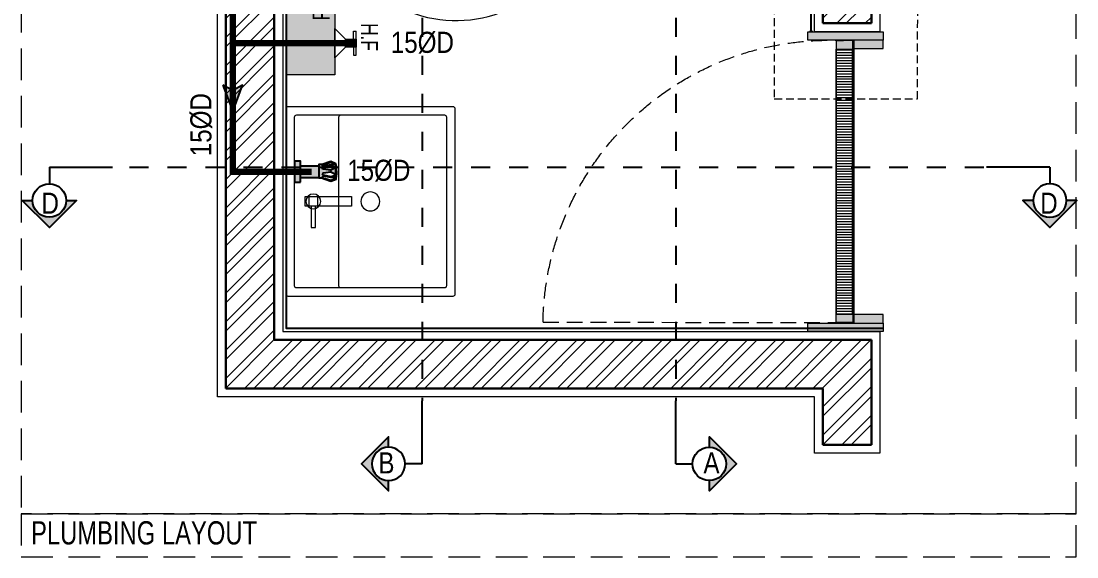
# Model space of a CAD drawing. Header units: inches. Extents: x 899679 to 12882928, y -3363313 to 527800.
# Drawn here: x 924041 to 926542, y 505437 to 506707 of the extents above; entities that cross this region are included whole.
import ezdxf
from ezdxf.enums import TextEntityAlignment as Align

# ---------------------------------------------------------------- set-up
doc = ezdxf.new("R2010")
doc.units = ezdxf.units.IN
doc.header["$LTSCALE"] = 150
for name, pattern in [('Dash', [6, 3, -3]), ('DASHED', [0.75, 0.5, -0.25]), ('HIDDEN', [0.375, 0.25, -0.125]), ('HIDDEN2', [0.1875, 0.125, -0.0625])]:
    doc.linetypes.add(name, pattern=pattern)
for name, color, linetype, lineweight in [('46', 46, 'Continuous', 5), ('COLUMN', 5, 'Continuous', 13), ('DOTTED LINE-MSA', 3, 'HIDDEN2', 13), ('ELE', 6, 'Continuous', 25), ('ele02', 4, 'Continuous', 9), ('ele03', 147, 'Continuous', 5), ('g-cen-sym', 8, 'Continuous', 25), ('g-cent-sym', 8, 'Continuous', 15), ('g-dot', 8, 'HIDDEN', 9), ('g-ele-02', 8, 'Continuous', 9), ('g-ele-3', 8, 'Continuous', 0), ('g-ele02', 8, 'Continuous', 9), ('g-text', 8, 'Continuous', 9), ('P.FIXTURE-MSA', 8, 'Continuous', 5), ('P_Water Supply Downtake pipe', 3, 'Continuous', 25), ('PLASTER', 3, 'Continuous', 9), ('SHEET', 7, 'Continuous', 13), ('TILE', 8, 'Continuous', 13), ('WALL HATCH-MSA', 251, 'Continuous', 9), ('WALL-MSA', 32, 'Continuous', 30)]:
    doc.layers.add(name, color=color, linetype=linetype, lineweight=lineweight)
for name, color, linetype in [('g-sol250', 8, 'Continuous'), ('P_DOMESTIC GRAVITY PIPE', 3, 'Continuous'), ('P_SANITARY', 7, 'Continuous'), ('R.C.C HATCH-MSA', 250, 'Continuous'), ('TILE SECTION', 152, 'Continuous')]:
    doc.layers.add(name, color=color, linetype=linetype)
doc.styles.add('AR', font='swisscl.ttf')
doc.styles.add('ARIAL', font='swisscl.ttf')
doc.styles.add('arial unicode', font='swisscl.ttf', dxfattribs={"height": 165})
doc.styles.add('PLUMBING TEXT', font='ARIALN.TTF')
doc.styles.add('SWINS', font='swissc.ttf')
doc.dimstyles.new('25', dxfattribs={"dimtxt": 40, "dimasz": 18, "dimexe": 0, "dimexo": 0, "dimgap": 10, "dimtad": 1, "dimdec": 0, "dimzin": 3, "dimdsep": 46, "dimtxsty": 'ARIAL', "dimblk": 'ARCHTICK', "dimcen": 0, "dimclrd": 256, "dimclre": 256, "dimclrt": 256, "dimadec": 0, "dimazin": 0, "dimtfac": 1, "dimtdec": 0, "dimtmove": 1, "dimatfit": 0, "dimfxl": 1, "dimtolj": 1, "dimtzin": 0, "dimlwd": 18, "dimlwe": 5, "dimarcsym": 0})
pattern_1 = [(45, (-926540.5051183873, -538060.7460376524), (-33.67596045400933, 33.67596045400933), []), (45, (-926518.0544683873, -538060.7460376524), (-33.67596045400933, 33.67596045400933), [])]

# ---------------------------------------------------------------- blocks, each defined once
blk = doc.blocks.new('A$C90003454')
at = {"layer": '46'}
for points in [[(61, 43.86744019016623), (61, 83.86744019016623), (41, 83.86744019016623), (41, 43.86744019016623)], [(689, 83.86744019016623), (689, 43.86744019016623), (709, 43.86744019016623), (709, 83.86744019016623)]]:
    blk.add_hatch(color=256, dxfattribs=at).paths.add_polyline_path(points)
at = {"layer": 'g-sol250'}
h = blk.add_hatch(color=256, dxfattribs=at)
h.dxf.hatch_style = 1
h.paths.add_polyline_path([(60, -27.99999954551458), (40, -27.99999954574741), (40, 42.00000045448542), (60, 42.00000045448542)])
h.paths.add_polyline_path([(40, -27.99999954551458), (20, -27.99999954551458), (20, 151.0000004544854), (40, 151.0000004544854)])
h = blk.add_hatch(color=256, dxfattribs=at)
h.dxf.hatch_style = 1
h.paths.add_polyline_path([(710, -27.99999954551458), (690, -27.99999954574741), (690, 42.00000045448542), (710, 42.00000045448542)])
h.paths.add_polyline_path([(730, -27.99999954551458), (710, -27.99999954551458), (710, 151.000000454369), (730, 151.0000004546018)])
at = {"layer": 'g-dot', "linetype": 'HIDDEN'}
blk.add_lwpolyline([(708.0000086771324, 778.1736657531001), (709, 80.0014110840857)], dxfattribs=at)
blk.add_arc((718.4141859840602, 100.0001017961185), 678.2535204022481, 90.87977700367651, 182.8507157516612, dxfattribs=at)
at = {"layer": 'g-ele-02', "ltscale": 750}
for p, q in [((40, 42.00000045448542), (60, 42.00000045448542)), ((40, -27.99999954551458), (40, 38.13397134840488)), ((20, -27.99999954551458), (40, -27.99999954551458))]:
    blk.add_line(p, q, dxfattribs=at)
for points in [[(20, 151.0000004544854), (20, -27.99999954551458), (40, -27.99999954551458), (40, 151.0000004544854)], [(710, 151.0000004544854), (710, -27.99999954551458), (730, -27.99999954551458), (730, 151.0000004544854)], [(40, -27.99999954551458), (40, 42.00000045448542), (60, 42.00000045448542), (60, -27.99999954551458)], [(690, -27.99999954551458), (690, 42.00000045448542), (710, 42.00000045448542), (710, -27.99999954551458)]]:
    blk.add_lwpolyline(points, close=True, dxfattribs=at)
at = {"layer": 'g-ele-3'}
for p, q in [((40, 62.00000045448542), (40, 42.00000045448542)), ((40, 42.00000045448542), (690, 42.00000045448542))]:
    blk.add_line(p, q, dxfattribs=at)
at = {"layer": 'g-ele02'}
for p, q in [((41, 43.86744019016623), (41, 83.86744019016623)), ((41, 83.86744019016623), (61, 83.86744019016623)), ((689, 83.86744019016623), (61, 83.86744019016623)), ((61, 83.86744019016623), (61, 43.86744019016623)), ((689, 82.86744019016623), (61, 82.86744019016623)), ((61, 43.86744019016623), (41, 43.86744019016623)), ((689, 44.86744019016623), (61, 44.86744019016623)), ((689, 43.86744019016623), (61, 43.86744019016623))]:
    blk.add_line(p, q, dxfattribs=at)
blk.add_lwpolyline([(689, 43.86744019016623), (709, 43.86744019016623), (709, 83.86744019016623), (689, 83.86744019016623)], close=True, dxfattribs=at)
at = {"layer": 'TILE'}
for p, q in [((63.95024102553725, 44.86744019016623, 0.0001237426053477542), (63.95024102553725, 82.86744019016623, 0.0001237426053477542)), ((70.20024102553725, 44.86744019016623, 0.0001237426053477542), (70.20024102553725, 82.86744019016623, 0.0001237426053477542)), ((76.45024102553725, 44.86744019016623, 0.0001237426053477542), (76.45024102553725, 82.86744019016623, 0.0001237426053477542)), ((82.70024107769132, 44.86744019016623, 0.0001237426053477542), (82.70024107769132, 82.86744019016623, 0.0001237426053477542)), ((88.95024107769132, 44.86744019016623, 0.0001237426053477542), (88.95024107769132, 82.86744019016623, 0.0001237426053477542)), ((95.20024107769132, 44.86744019016623, 0.0001237426053477542), (95.20024107769132, 82.86744019016623, 0.0001237426053477542)), ((101.4502410776913, 44.86744019016623, 0.0001237426053477542), (101.4502410776913, 82.86744019016623, 0.0001237426053477542)), ((107.7002410776913, 44.86744019016623, 0.0001237426053477542), (107.7002410776913, 82.86744019016623, 0.0001237426053477542)), ((113.9502410776913, 44.86744019016623, 0.0001237426053477542), (113.9502410776913, 82.86744019016623, 0.0001237426053477542)), ((120.2002410776913, 44.86744019016623, 0.0001237426053477542), (120.2002410776913, 82.86744019016623, 0.0001237426053477542)), ((126.4502410776913, 44.86744019016623, 0.0001237426053477542), (126.4502410776913, 82.86744019016623, 0.0001237426053477542)), ((132.7002410776913, 44.86744019016623, 0.0001237426053477542), (132.7002410776913, 82.86744019016623, 0.0001237426053477542)), ((138.9502410776913, 44.86744019016623, 0.0001237426053477542), (138.9502410776913, 82.86744019016623, 0.0001237426053477542)), ((145.2002410776913, 44.86744019016623, 0.0001237426053477542), (145.2002410776913, 82.86744019016623, 0.0001237426053477542)), ((151.4502410776913, 44.86744019016623, 0.0001237426053477542), (151.4502410776913, 82.86744019016623, 0.0001237426053477542)), ((157.7002410776913, 44.86744019016623, 0.0001237426053477542), (157.7002410776913, 82.86744019016623, 0.0001237426053477542)), ((163.9502410776913, 44.86744019016623, 0.0001237426053477542), (163.9502410776913, 82.86744019016623, 0.0001237426053477542)), ((170.2002410776913, 44.86744019016623, 0.0001237426053477542), (170.2002410776913, 82.86744019016623, 0.0001237426053477542)), ((176.4502410776913, 44.86744019016623, 0.0001237426053477542), (176.4502410776913, 82.86744019016623, 0.0001237426053477542)), ((182.7002410776913, 44.86744019016623, 0.0001237426053477542), (182.7002410776913, 82.86744019016623, 0.0001237426053477542)), ((188.9502410776913, 44.86744019016623, 0.0001237426053477542), (188.9502410776913, 82.86744019016623, 0.0001237426053477542)), ((195.2002410776913, 44.86744019016623, 0.0001237426053477542), (195.2002410776913, 82.86744019016623, 0.0001237426053477542)), ((201.4502410776913, 44.86744019016623, 0.0001237426053477542), (201.4502410776913, 82.86744019016623, 0.0001237426053477542)), ((207.7002410776913, 44.86744019016623, 0.0001237426053477542), (207.7002410776913, 82.86744019016623, 0.0001237426053477542)), ((213.9502410776913, 44.86744019016623, 0.0001237426053477542), (213.9502410776913, 82.86744019016623, 0.0001237426053477542)), ((220.2002410776913, 44.86744019016623, 0.0001237426053477542), (220.2002410776913, 82.86744019016623, 0.0001237426053477542)), ((226.4502410776913, 44.86744019016623, 0.0001237426053477542), (226.4502410776913, 82.86744019016623, 0.0001237426053477542)), ((232.7002410776913, 44.86744019016623, 0.0001237426053477542), (232.7002410776913, 82.86744019016623, 0.0001237426053477542)), ((238.9502410776913, 44.86744019016623, 0.0001237426053477542), (238.9502410776913, 82.86744019016623, 0.0001237426053477542)), ((245.2002410776913, 44.86744019016623, 0.0001237426053477542), (245.2002410776913, 82.86744019016623, 0.0001237426053477542)), ((245.2002410776913, 44.86744019016623, 0.0001237426053477542), (245.2002410776913, 82.86744019016623, 0.0001237426053477542)), ((251.4502410776913, 44.86744019016623, 0.0001237426053477542), (251.4502410776913, 82.86744019016623, 0.0001237426053477542)), ((251.4502410776913, 44.86744019016623, 0.0001237426053477542), (251.4502410776913, 82.86744019016623, 0.0001237426053477542)), ((257.7002410776913, 44.86744019016623, 0.0001237426053477542), (257.7002410776913, 82.86744019016623, 0.0001237426053477542)), ((257.7002410776913, 44.86744019016623, 0.0001237426053477542), (257.7002410776913, 82.86744019016623, 0.0001237426053477542)), ((263.9502410776913, 44.86744019016623, 0.0001237426053477542), (263.9502410776913, 82.86744019016623, 0.0001237426053477542)), ((263.9502410776913, 44.86744019016623, 0.0001237426053477542), (263.9502410776913, 82.86744019016623, 0.0001237426053477542)), ((270.2002410776913, 44.86744019016623, 0.0001237426053477542), (270.2002410776913, 82.86744019016623, 0.0001237426053477542)), ((270.2002410776913, 44.86744019016623, 0.0001237426053477542), (270.2002410776913, 82.86744019016623, 0.0001237426053477542)), ((276.4502410776913, 44.86744019016623, 0.0001237426053477542), (276.4502410776913, 82.86744019016623, 0.0001237426053477542)), ((276.4502410776913, 44.86744019016623, 0.0001237426053477542), (276.4502410776913, 82.86744019016623, 0.0001237426053477542)), ((282.7002410776913, 44.86744019016623, 0.0001237426053477542), (282.7002410776913, 82.86744019016623, 0.0001237426053477542)), ((282.7002410776913, 44.86744019016623, 0.0001237426053477542), (282.7002410776913, 82.86744019016623, 0.0001237426053477542)), ((288.9502410776913, 44.86744019016623, 0.0001237426053477542), (288.9502410776913, 82.86744019016623, 0.0001237426053477542)), ((288.9502410776913, 44.86744019016623, 0.0001237426053477542), (288.9502410776913, 82.86744019016623, 0.0001237426053477542)), ((295.2002410776913, 44.86744019016623, 0.0001237426053477542), (295.2002410776913, 82.86744019016623, 0.0001237426053477542)), ((301.4502410776913, 44.86744019016623, 0.0001237426053477542), (301.4502410776913, 82.86744019016623, 0.0001237426053477542)), ((307.7002410776913, 44.86744019016623, 0.0001237426053477542), (307.7002410776913, 82.86744019016623, 0.0001237426053477542)), ((313.9502410776913, 44.86744019016623, 0.0001237426053477542), (313.9502410776913, 82.86744019016623, 0.0001237426053477542)), ((320.2002410776913, 44.86744019016623, 0.0001237426053477542), (320.2002410776913, 82.86744019016623, 0.0001237426053477542)), ((326.4502410776913, 44.86744019016623, 0.0001237426053477542), (326.4502410776913, 82.86744019016623, 0.0001237426053477542)), ((332.7002410776913, 44.86744019016623, 0.0001237426053477542), (332.7002410776913, 82.86744019016623, 0.0001237426053477542)), ((338.9502410776913, 44.86744019016623, 0.0001237426053477542), (338.9502410776913, 82.86744019016623, 0.0001237426053477542)), ((338.9502410255373, 44.86744019016623, 0.0001237426053477542), (338.9502410255373, 82.86744019016623, 0.0001237426053477542)), ((345.2002410776913, 44.86744019016623, 0.0001237426053477542), (345.2002410776913, 82.86744019016623, 0.0001237426053477542)), ((351.4502410776913, 44.86744019016623, 0.0001237426053477542), (351.4502410776913, 82.86744019016623, 0.0001237426053477542)), ((357.7002410776913, 44.86744019016623, 0.0001237426053477542), (357.7002410776913, 82.86744019016623, 0.0001237426053477542)), ((363.9502410776913, 44.86744019016623, 0.0001237426053477542), (363.9502410776913, 82.86744019016623, 0.0001237426053477542)), ((370.2002410776913, 44.86744019016623, 0.0001237426053477542), (370.2002410776913, 82.86744019016623, 0.0001237426053477542)), ((376.4502410776913, 44.86744019016623, 0.0001237426053477542), (376.4502410776913, 82.86744019016623, 0.0001237426053477542)), ((382.7002410776913, 44.86744019016623, 0.0001237426053477542), (382.7002410776913, 82.86744019016623, 0.0001237426053477542)), ((388.9502410776913, 44.86744019016623, 0.0001237426053477542), (388.9502410776913, 82.86744019016623, 0.0001237426053477542)), ((395.2002410776913, 44.86744019016623, 0.0001237426053477542), (395.2002410776913, 82.86744019016623, 0.0001237426053477542)), ((401.4502410776913, 44.86744019016623, 0.0001237426053477542), (401.4502410776913, 82.86744019016623, 0.0001237426053477542)), ((407.7002410776913, 44.86744019016623, 0.0001237426053477542), (407.7002410776913, 82.86744019016623, 0.0001237426053477542)), ((413.9502410776913, 44.86744019016623, 0.0001237426053477542), (413.9502410776913, 82.86744019016623, 0.0001237426053477542)), ((420.2002410776913, 44.86744019016623, 0.0001237426053477542), (420.2002410776913, 82.86744019016623, 0.0001237426053477542)), ((426.4502410776913, 44.86744019016623, 0.0001237426053477542), (426.4502410776913, 82.86744019016623, 0.0001237426053477542)), ((432.7002410776913, 44.86744019016623, 0.0001237426053477542), (432.7002410776913, 82.86744019016623, 0.0001237426053477542)), ((438.9502410776913, 44.86744019016623, 0.0001237426053477542), (438.9502410776913, 82.86744019016623, 0.0001237426053477542)), ((445.2002410776913, 44.86744019016623, 0.0001237426053477542), (445.2002410776913, 82.86744019016623, 0.0001237426053477542)), ((451.4502410776913, 44.86744019016623, 0.0001237426053477542), (451.4502410776913, 82.86744019016623, 0.0001237426053477542)), ((457.7002410776913, 44.86744019016623, 0.0001237426053477542), (457.7002410776913, 82.86744019016623, 0.0001237426053477542)), ((463.9502410776913, 44.86744019016623, 0.0001237426053477542), (463.9502410776913, 82.86744019016623, 0.0001237426053477542)), ((470.2002410776913, 44.86744019016623, 0.0001237426053477542), (470.2002410776913, 82.86744019016623, 0.0001237426053477542)), ((476.4502410776913, 44.86744019016623, 0.0001237426053477542), (476.4502410776913, 82.86744019016623, 0.0001237426053477542)), ((482.7002410776913, 44.86744019016623, 0.0001237426053477542), (482.7002410776913, 82.86744019016623, 0.0001237426053477542)), ((482.7002410888672, 44.86744019016623, 0.0001237426053477542), (482.7002410888672, 82.86744019016623, 0.0001237426053477542)), ((488.9502410776913, 44.86744019016623, 0.0001237426053477542), (488.9502410776913, 82.86744019016623, 0.0001237426053477542)), ((488.9502410888672, 44.86744019016623, 0.0001237426053477542), (488.9502410888672, 82.86744019016623, 0.0001237426053477542)), ((495.2002410776913, 44.86744019016623, 0.0001237426053477542), (495.2002410776913, 82.86744019016623, 0.0001237426053477542)), ((495.2002410888672, 44.86744019016623, 0.0001237426053477542), (495.2002410888672, 82.86744019016623, 0.0001237426053477542)), ((501.4502410776913, 44.86744019016623, 0.0001237426053477542), (501.4502410776913, 82.86744019016623, 0.0001237426053477542)), ((501.4502410888672, 44.86744019016623, 0.0001237426053477542), (501.4502410888672, 82.86744019016623, 0.0001237426053477542)), ((507.7002410776913, 44.86744019016623, 0.0001237426053477542), (507.7002410776913, 82.86744019016623, 0.0001237426053477542)), ((507.7002410888672, 44.86744019016623, 0.0001237426053477542), (507.7002410888672, 82.86744019016623, 0.0001237426053477542)), ((513.9502410776913, 44.86744019016623, 0.0001237426053477542), (513.9502410776913, 82.86744019016623, 0.0001237426053477542)), ((513.9502410888672, 44.86744019016623, 0.0001237426053477542), (513.9502410888672, 82.86744019016623, 0.0001237426053477542)), ((520.2002410776913, 44.86744019016623, 0.0001237426053477542), (520.2002410776913, 82.86744019016623, 0.0001237426053477542)), ((520.2002410888672, 44.86744019016623, 0.0001237426053477542), (520.2002410888672, 82.86744019016623, 0.0001237426053477542)), ((526.4502410776913, 44.86744019016623, 0.0001237426053477542), (526.4502410776913, 82.86744019016623, 0.0001237426053477542)), ((526.4502410888672, 44.86744019016623, 0.0001237426053477542), (526.4502410888672, 82.86744019016623, 0.0001237426053477542)), ((532.7002410888672, 44.86744019016623, 0.0001237426053477542), (532.7002410888672, 82.86744019016623, 0.0001237426053477542)), ((538.9502410888672, 44.86744019016623, 0.0001237426053477542), (538.9502410888672, 82.86744019016623, 0.0001237426053477542)), ((545.2002410888672, 44.86744019016623, 0.0001237426053477542), (545.2002410888672, 82.86744019016623, 0.0001237426053477542)), ((551.4502410888672, 44.86744019016623, 0.0001237426053477542), (551.4502410888672, 82.86744019016623, 0.0001237426053477542)), ((557.7002410888672, 44.86744019016623, 0.0001237426053477542), (557.7002410888672, 82.86744019016623, 0.0001237426053477542)), ((563.9502410888672, 44.86744019016623, 0.0001237426053477542), (563.9502410888672, 82.86744019016623, 0.0001237426053477542)), ((570.2002410888672, 44.86744019016623, 0.0001237426053477542), (570.2002410888672, 82.86744019016623, 0.0001237426053477542)), ((576.4502410888672, 44.86744019016623, 0.0001237426053477542), (576.4502410888672, 82.86744019016623, 0.0001237426053477542)), ((582.7002410888672, 44.86744019016623, 0.0001237426053477542), (582.7002410888672, 82.86744019016623, 0.0001237426053477542)), ((588.9502410888672, 44.86744019016623, 0.0001237426053477542), (588.9502410888672, 82.86744019016623, 0.0001237426053477542)), ((595.2002410888672, 44.86744019016623, 0.0001237426053477542), (595.2002410888672, 82.86744019016623, 0.0001237426053477542)), ((601.4502410888672, 44.86744019016623, 0.0001237426053477542), (601.4502410888672, 82.86744019016623, 0.0001237426053477542)), ((607.7002410888672, 44.86744019016623, 0.0001237426053477542), (607.7002410888672, 82.86744019016623, 0.0001237426053477542)), ((613.9502410888672, 44.86744019016623, 0.0001237426053477542), (613.9502410888672, 82.86744019016623, 0.0001237426053477542)), ((620.2002410888672, 44.86744019016623, 0.0001237426053477542), (620.2002410888672, 82.86744019016623, 0.0001237426053477542)), ((626.4502410888672, 44.86744019016623, 0.0001237426053477542), (626.4502410888672, 82.86744019016623, 0.0001237426053477542)), ((632.7002410888672, 44.86744019016623, 0.0001237426053477542), (632.7002410888672, 82.86744019016623, 0.0001237426053477542)), ((638.9502410888672, 44.86744019016623, 0.0001237426053477542), (638.9502410888672, 82.86744019016623, 0.0001237426053477542)), ((645.2002410888672, 44.86744019016623, 0.0001237426053477542), (645.2002410888672, 82.86744019016623)), ((651.4502410888672, 44.86744019016623, 0.0001237426053477542), (651.4502410888672, 82.86744019016623, 0.0001237426053477542)), ((657.7002410888672, 44.86744019016623, 0.0001237426053477542), (657.7002410888672, 82.86744019016623, 0.0001237426053477542)), ((663.9502410888672, 44.86744019016623, 0.0001237426053477542), (663.9502410888672, 82.86744019016623, 0.0001237426053477542)), ((670.2002410888672, 44.86744019016623, 0.0001237426053477542), (670.2002410888672, 82.86744019016623, 0.0001237426053477542)), ((676.4502410888672, 44.86744019016623, 0.0001237426053477542), (676.4502410888672, 82.86744019016623, 0.0001237426053477542)), ((682.7002410888672, 44.86744019016623, 0.0001237426053477542), (682.7002410888672, 82.86744019016623, 0.0001237426053477542)), ((688.9502410888672, 44.86744019016623, 0.0001237426053477542), (688.9502410888672, 82.86744019016623, 0.0001237426053477542))]:
    blk.add_line(p, q, dxfattribs=at)
at = {"layer": 'TILE SECTION'}
blk.add_line((19.99999997019768, 139.0000004544854, 1.390123540723209e-07), (19.99999997019768, 147.0000004544854, 1.76020270359345e-07), dxfattribs=at)
blk.add_lwpolyline([(28, -27.99999954551458), (28, -28)], dxfattribs=at)
blk = doc.blocks.new('sec')
at = {"layer": 'g-cen-sym'}
h = blk.add_hatch(color=256, dxfattribs=at)
h.paths.add_polyline_path([(2.73e-14, 537.5273218287452), (-107.956475941309, 429.5708458874361), (-107.956475941309, 399.1607016395453, -0.2062306983916904), (2.730000000001706e-14, 445.6665243379758, -0.4142135623730596), (148.5555081145527, 297.1110162260618), (240.4163056053222, 297.1110162260618)])
h.paths.add_polyline_path([(-107.956475941309, 399.1607016395454), (-107.956475941309, 429.5708458874361), (-138.1869732997017, 399.3403485290693), (-138.1869732997017, 351.6371512499004, -0.09565303018648871)])
h.paths.add_polyline_path([(-138.1869732997017, 399.3403485290693), (-168.4174706606815, 369.1098511680636), (-168.4174706606815, 297.1110162260618), (-148.5555081119139, 297.1110162260618, -0.09423427136048851), (-138.1869732997017, 351.6371512499004)])
h.paths.add_polyline_path([(-168.4174706580426, 369.1098511680636), (-204.6941080129084, 332.8332138158367), (-204.6941080129084, 297.1110162260618), (-168.4174706606815, 297.1110162260618)])
h.paths.add_polyline_path([(-204.6941080129084, 332.8332138158367), (-240.4163056027092, 297.1110162260618), (-204.6941080129084, 297.1110162260618)])
for q in [(2.73e-14, 148.5555081130354), (-561.6378324203346, 0)]:
    blk.add_line((0, 0), q, dxfattribs=at)
blk.add_lwpolyline([(-148.5555081119139, 297.1110162260618), (-240.4163056027092, 297.1110162260618), (2.73e-14, 537.5273218287452), (240.4163056053222, 297.1110162260618), (148.5555081145527, 297.1110162260618)], dxfattribs=at)
blk.add_circle((2.73e-14, 297.1110162260618), 148.5555081130354, dxfattribs=at)
blk = doc.blocks.new('ewc')
at = {"linetype": 'Continuous'}
for p, q in [((6.000000000021826, 101.599999135622), (158.4000000000451, 152.3999991355522)), ((6.000000000021826, 24.57502629797091), (6.000000000021826, 101.599999135622)), ((158.4000000000451, 101.599999135622), (158.4000000000451, -101.6000008644478)), ((6.000000000021826, -101.6000008644478), (6.000000000021826, -24.57502391314483)), ((6.000000000021826, -101.6000008644478), (158.4000000000451, -152.4000008643779))]:
    blk.add_line(p, q, dxfattribs=at)
for points in [[(14.69999999997526, -15.87502045519068), (2.18279e-11, -30.5750262979127), (2.18279e-11, 30.57502629797091), (14.69999999997526, 15.87502629801747)], [(14.69999999997526, 9.524999135552207), (35.09999999999855, 9.524999135552207), (35.09999999999855, -9.52500086449436), (14.69999999997526, -9.52500086449436)]]:
    blk.add_lwpolyline(points, close=True, dxfattribs=at)
for centre, radius, start, end in [((334.6003760970416, -151.6075776776415), 351.3777508359386, 30.46294972132546, 120.0965059132994), ((350.166366009762, -145.4049900448299), 312.7060038516717, 39.84628294043039, 127.8249367280076), ((532.3713892993037, -8.644419722e-07), 79.81336324384073, 316.4848892072429, 43.51511079275708), ((539.3991887490483, 0.0005310428678058), 101.6, 344.8605283250158, 15.13947077070725), ((334.6003760970416, 151.607575948874), 351.3777508359386, 239.9034940867005, 329.5370502786747), ((350.166366009762, 145.4049883160623), 312.7060038516717, 232.1750632719923, 320.1537170595696)]:
    blk.add_arc(centre, radius, start, end, dxfattribs=at)
blk = doc.blocks.new('TAP-1')
for p, q in [((9.525013580918312, -44.44999999995343), (28.57501366082579, -44.44999999995343)), ((28.57501366082579, -44.44999999995343), (28.57501366082579, -50.80000000004657)), ((9.525013580918312, -50.80000000004657), (28.57501366082579, -50.80000000004657))]:
    blk.add_line(p, q)
for points in [[(-9.52499020472169, -25.40001328103244), (-34.92501358129084, 0), (34.92501358129084, 0), (9.525013580918312, -25.40002716239542)], [(-9.524986418895423, -44.44999999995343), (-28.5749864988029, -44.44999999995343), (-28.5749864988029, -50.80000000004657), (-9.524986418895423, -50.80000000004657)]]:
    blk.add_lwpolyline(points)
blk.add_lwpolyline([(9.525013580918312, -25.40000000002328), (9.525013580918312, -50.80000000004657), (-9.524986418895423, -50.80000000004657), (-9.524986418895423, -25.40000000002328)], close=True)
blk = doc.blocks.new('A$C9f60bd39')
for p, q in [((-25.00005471240729, 99.99999316036701), (-62.28428161423653, 159.5359041057527)), ((60.56100777816027, 159.7277266159654), (25.00002735946327, 99.99999316036701)), ((25.00002735946327, 99.99999316036701), (-25.00005471240729, 99.99999316036701)), ((12.50000684056431, 99.99999316036701), (-12.50003419537097, 99.99999316036701))]:
    blk.add_line(p, q)
blk.add_lwpolyline([(-12.50003419537097, 99.99999316036701), (-12.50002051796764, 0), (12.50002051796764, 0), (12.50000684056431, 99.99999316036701)], close=True)
blk.add_arc((-0.7608264302834868, 95.07164785638452), 89.11103114370214, 46.51608762641337, 133.6628466995608)
blk = doc.blocks.new('A$Cd9974d17')
at = {"elevation": -2.990973136893025e-06}
blk.add_lwpolyline([(14.51018306124024, -125), (139.5101830612402, -125), (139.5101830612402, 0), (14.51018306124024, 0)], close=True, dxfattribs=at)
blk.add_circle((77.01018305378966, -62.50000000372529, -3.011486838741326e-06), 50)
blk = doc.blocks.new('G$CDDA0B9F1')
for p, q in [((-400, 220), (-400, -220)), ((-5, 225), (-395, 225)), ((-130, 205), (-375, 205)), ((-25, 205), (-130, 205)), ((0, -220), (0, 220)), ((-380, 200), (-380, -200)), ((-125, -200), (-125, 200)), ((-20, -200), (-20, 200)), ((-395, -225), (-5, -225)), ((-375, -205), (-130, -205)), ((-130, -205), (-25, -205))]:
    blk.add_line(p, q)
at = {"elevation": 0.003664417343984999}
blk.add_lwpolyline([(-155.0000000372529, -11.39126687496901), (-44.9999999627471, -11.39126687496901), (-44.9999999627471, 11.39126687124372), (-155.0000000372529, 11.39126687124372)], close=True, dxfattribs=at)
for points in [[(-74.49908548593521, -11.39230860024691), (-54.49908552318811, -11.39230860024691), (-54.49908552318811, 11.39022514596581), (-74.49908548593521, 11.39022514596581)], [(-59.49908550456166, -11.39230860024691), (-59.49908550456166, -61.39230860024691), (-69.49908550456166, -61.39230860024691), (-69.49908550456166, -11.39230860024691)]]:
    blk.add_lwpolyline(points, close=True)
for centre, radius in [((-199.5, 0), 22.5), ((-64.5, 0), 17.5)]:
    blk.add_circle(centre, radius)
for centre, radius, start, end in [((-394.9999999999999, 220.0000000002327), 5.000000000000085, 90.00000000000131, 179.999999999999), ((-374.9999999999999, 200.0000000002327), 5.000000000000085, 90.00000000000131, 179.999999999999), ((-130, 200.0000000002328), 5, 0, 90), ((-25, 200.0000000002328), 5, 0, 90), ((-5, 220.0000000002328), 5, 0, 90), ((-375.0000000000001, -200.0000000000001), 4.999999999999943, 179.9999999999993, 270.0000000000007), ((-130, -200), 5, 270, 0), ((-25, -200), 5, 270, 0), ((-395.0000000000001, -220.0000000000001), 4.999999999999943, 179.9999999999993, 270.0000000000007), ((-5, -220), 5, 270, 0)]:
    blk.add_arc(centre, radius, start, end)
blk = doc.blocks.new('_ArchTick')
at = {"color": 0, "linetype": 'ByBlock', "const_width": 0.15}
blk.add_lwpolyline([(-0.5, -0.5), (0.5, 0.5)], dxfattribs=at)
blk = doc.blocks.new('ARR')
at = {"ltscale": 0.025}
h = blk.add_hatch(color=256, dxfattribs=at)
edge = h.paths.add_edge_path()
edge.add_line((248.5438484465703, 93.94263017456979), (-2.328306436538696e-08, -1.164153218269348e-08))
edge.add_line((0, 0), (248.5438484698534, -93.94263018621132))
edge.add_line((248.5438484465703, -93.94263019785285), (199.9999999767169, -1.164153218269348e-08))
edge.add_line((200, 0), (248.5438484698534, 93.94263018621132))
at = {"color": 7, "linetype": 'Continuous', "ltscale": 0.025}
blk.add_lwpolyline([(248.5438484465703, 93.94263017456979), (0, 0), (248.5438484465703, -93.94263019785285), (200, 0)], close=True, dxfattribs=at)
blk = doc.blocks.new('AC')
at = {"layer": 'P_SANITARY', "ltscale": 10}
h = blk.add_hatch(color=7, dxfattribs=at)
h.set_gradient(color1=(242, 244, 241), color2=(118, 137, 108), rotation=90.00000000000003, one_color=1, tint=0.4799999892711639, name='INVCYLINDER')
h.paths.add_polyline_path([(-4.656613e-10, -24.99945513007697), (14.31408783327788, -24.99945513007697), (14.31408783327788, 0.0021237677428871), (4.656613e-10, 0.0021237677428871)])
h.paths.add_polyline_path([(4.656613e-10, 0.0021237677428871), (14.31408783327788, 0.0021237677428871), (14.31408783327788, 24.99945513007697), (4.656613e-10, 24.99945513007697)])
h = blk.add_hatch(color=7, dxfattribs=at)
h.set_gradient(color1=(242, 244, 241), color2=(118, 137, 108), rotation=90.00000000000003, one_color=1, tint=0.4799999892711639, name='INVCYLINDER')
h.paths.add_polyline_path([(14.31408783327788, 13.41977291507646), (14.31408783327788, -13.41977291542571), (57.60630970122293, -13.41977291542571), (57.60630970122293, 13.41977291507646)])
h = blk.add_hatch(color=7, dxfattribs=at)
h.set_gradient(color1=(242, 244, 241), color2=(118, 137, 108), rotation=90.00000000000003, one_color=1, tint=0.4799999892711639, name='INVCYLINDER')
h.paths.add_polyline_path([(99.97194769605996, 0.0021237677428871), (99.75558331026696, 5.541051914216949), (98.98042425839228, 12.12990388472099), (97.43010615045205, 18.81565072957892), (85.75427288375795, 24.33865900163073), (65.55169001407921, 17.31378006224986), (57.60630970122293, 17.31378006224986), (57.60630970122293, 0.0021237677428871)])
h.paths.add_polyline_path([(93.79654807783665, 7.188264906522818), (85.8996152053587, 3.748496603569946), (67.44114020932466, 5.734841684112324), (66.90821835957468, 6.170868652523495), (65.98771698214114, 7.236712351324968), (65.69703233521432, 8.641688137548044), (66.13305930374189, 9.319952312391253), (67.05356068117544, 9.949769043014383), (86.04495752719228, 13.53487967140972), (94.3294699306134, 11.35474482947029), (94.66860201442614, 10.87027041637338), (95.24997130408882, 9.90132159856148), (95.24997130408882, 8.593240693211554), (94.76549689564851, 7.866529082297347)], flags=16)
h.paths.add_polyline_path([(92.92449414101429, 16.05414660158567), (85.65737800276837, 16.29638379998505), (69.0399057616014, 13.14730014000088), (68.79766855482012, 13.14730014000088), (68.31319414637983, 13.29264246521052), (66.85977091919631, 13.72866943362169), (66.2784016295336, 14.16469640168361), (65.98771698214114, 14.84296057687607), (66.13305930374189, 15.61811963282525), (66.90821835957468, 16.63551588740665), (85.8996152053587, 22.40076135809069), (94.52325969329105, 19.49391490395646), (94.66860201442614, 19.00944049900863), (94.76549689564851, 18.04049168131314), (94.3294699306134, 16.92620053049177)], flags=16)
h = blk.add_hatch(color=7, dxfattribs=at)
h.set_gradient(color1=(242, 244, 241), color2=(118, 137, 108), rotation=90.00000000000003, one_color=1, tint=0.4799999892711639, name='INVCYLINDER')
h.paths.add_polyline_path([(86.04495752719228, -11.02797287900466), (67.05356068117544, -7.491309694829396), (66.13305930374189, -6.813045520219017), (65.69703233521432, -6.183228789246641), (65.98771698214114, -4.778253003023564), (66.90821835957468, -3.712409303872847), (67.44114020932466, -3.27638233557809), (86.04495752719228, -1.323225663392803), (86.04495752719228, 0.0021237677428871), (57.60630970122293, 0.0021237677428871), (57.60630970122293, -14.90376815770287), (63.71068725921213, -14.90376815770287), (86.04495752719228, -22.1708842960652), (86.04495752719228, -19.84486277902033), (85.8996152053587, -19.89385457290335), (66.90821835957468, -14.17705653852317), (66.13305930374189, -13.15966028417461), (65.98771698214114, -12.38450122880749), (66.2784016295336, -11.70623705349862), (66.85977091919631, -11.27021008520387), (68.31319414637983, -10.83418311714194), (68.79766855482012, -10.68884079880081), (69.0399057616014, -10.68884079880081), (85.65737800276837, -13.83792445936706), (92.92449414101429, -13.5956872528186), (94.3294699306134, -14.46774118964095), (94.76549689564851, -15.53358488855883), (94.66860201442614, -16.59942858759314), (94.52325969329105, -16.98700811923481), (86.04495752719228, -19.84486277902033), (86.04495752719228, -22.1708842960652), (98.30216008354908, -17.81061461230273), (98.3990549684968, -17.56837740517221), (98.44750240910801, -16.93856067466549), (98.88352937740272, -14.61308350763284), (99.41645122691988, -10.93107799778227), (99.85247819544749, -6.183228789246641), (99.99782052054071, -0.6602205247618258), (99.97194769605996, 0.0021237677428871), (86.04495752719228, 0.0021237677428871), (86.04495752719228, -1.400901647866701), (93.79654807783665, -4.72980555833783), (94.76549689564851, -5.359622288960961), (95.24997130408882, -6.086333908024244), (95.24997130408882, -7.394414813490582), (94.66860201442614, -8.411811068304813), (94.3294699306134, -8.847838036250321)])
at = {"layer": 'P_SANITARY', "color": 7}
blk.add_line((57.60630970122293, 17.31378006224986), (57.60630970122293, -14.90376815770287), dxfattribs=at)
at = {"layer": 'P_SANITARY', "ltscale": 10}
blk.add_lwpolyline([(14.31408783327788, -24.99945513007697), (14.31408783327788, 24.99945513007697), (4.656613e-10, 24.99945513007697), (-4.656613e-10, -24.99945513007697)], close=True, dxfattribs=at)
for points in [[(57.60630970122293, 13.41977291507646), (14.31408783327788, 13.41977291507646)], [(14.31408783327788, -13.41977291542571), (57.60630970122293, -13.41977291542571)]]:
    blk.add_lwpolyline(points, dxfattribs=at)
at = {"layer": 'P_SANITARY', "color": 7}
for points in [[(57.60630970122293, -14.90376815770287), (63.71068725921213, -14.90376815770287), (86.04495752719228, -22.1708842960652), (98.30216008354908, -17.81061461230273), (98.3990549684968, -17.56837740517221), (98.44750240910801, -16.93856067466549), (98.88352937740272, -14.61308350763284), (99.41645122691988, -10.93107799778227), (99.85247819544749, -6.183228789246641), (99.99782052054071, -0.6602205247618258), (99.75558331026696, 5.541051914216949), (98.98042425839228, 12.12990388472099), (97.43010615045205, 18.81565072957892), (85.75427288375795, 24.33865900163073), (65.55169001407921, 17.31378006224986), (57.60630970122293, 17.31378006224986), (57.60630970122293, -14.90376815770287)], [(86.04495752719228, 13.53487967140972), (94.3294699306134, 11.35474482947029), (94.66860201442614, 10.87027041637338), (95.24997130408882, 9.90132159856148), (95.24997130408882, 8.593240693211554), (94.76549689564851, 7.866529082297347), (93.79654807783665, 7.188264906522818), (85.8996152053587, 3.748496603569946), (67.44114020932466, 5.734841684112324), (66.90821835957468, 6.170868652523495), (65.98771698214114, 7.236712351324968), (65.69703233521432, 8.641688137548044), (66.13305930374189, 9.319952312391253), (67.05356068117544, 9.949769043014383), (86.04495752719228, 13.53487967140972)], [(85.8996152053587, 22.40076135809069), (94.52325969329105, 19.49391490395646), (94.66860201442614, 19.00944049900863), (94.76549689564851, 18.04049168131314), (94.3294699306134, 16.92620053049177), (92.92449414101429, 16.05414660158567), (85.65737800276837, 16.29638379998505), (69.0399057616014, 13.14730014000088), (68.79766855482012, 13.14730014000088), (68.31319414637983, 13.29264246521052), (66.85977091919631, 13.72866943362169), (66.2784016295336, 14.16469640168361), (65.98771698214114, 14.84296057687607), (66.13305930374189, 15.61811963282525), (66.90821835957468, 16.63551588740665), (85.8996152053587, 22.40076135809069)], [(86.04495752719228, 22.93368320795707), (86.04495752719228, 24.19331667607185)], [(86.04495752719228, 13.72866943362169), (86.04495752719228, 17.16843773680739)], [(86.04495752719228, -1.290037255384959), (86.04495752719228, 3.457811960834078)], [(97.67234335327522, -17.76216717495117), (97.67234335327522, 17.36222750635352)], [(86.04495752719228, -11.02797287900466), (94.3294699306134, -8.847838036250321), (94.66860201442614, -8.411811068304813), (95.24997130408882, -7.394414813490582), (95.24997130408882, -6.086333908024244), (94.76549689564851, -5.359622288960961), (93.79654807783665, -4.72980555833783), (85.8996152053587, -1.338484699954278), (67.44114020932466, -3.27638233557809), (66.90821835957468, -3.712409303872847), (65.98771698214114, -4.778253003023564), (65.69703233521432, -6.183228789246641), (66.13305930374189, -6.813045520219017), (67.05356068117544, -7.491309694829396), (86.04495752719228, -11.02797287900466)], [(85.8996152053587, -19.89385457290335), (94.52325969329105, -16.98700811923481), (94.66860201442614, -16.59942858759314), (94.76549689564851, -15.53358488855883), (94.3294699306134, -14.46774118964095), (92.92449414101429, -13.5956872528186), (85.65737800276837, -13.83792445936706), (69.0399057616014, -10.68884079880081), (68.79766855482012, -10.68884079880081), (68.31319414637983, -10.83418311714194), (66.85977091919631, -11.27021008520387), (66.2784016295336, -11.70623705349862), (65.98771698214114, -12.38450122880749), (66.13305930374189, -13.15966028417461), (66.90821835957468, -14.17705653852317), (85.8996152053587, -19.89385457290335)], [(86.04495752719228, -13.5956872528186), (86.04495752719228, -11.02797287900466)], [(86.04495752719228, -22.0739894148428), (86.04495752719228, -19.94230200944002)]]:
    blk.add_lwpolyline(points, dxfattribs=at)
blk = doc.blocks.new('G$C4B83B98E')
at = {"layer": 'g-sol250'}
h = blk.add_hatch(color=251, dxfattribs=at)
h.dxf.hatch_style = 1
h.paths.add_polyline_path([(-2042.99999982852, 3229.485703979968), (-2042.99999982852, 3209.485703979968), (-1871.999999868218, 3209.485703979968), (-1871.999999868218, 3229.485703979968)])
h = blk.add_hatch(color=251, dxfattribs=at)
h.dxf.hatch_style = 1
h.paths.add_polyline_path([(-2043.001441100962, 2769.485703980434), (-2043.001441100962, 2749.485703980434), (-1872.000022129621, 2749.485703980434), (-1872.000022129621, 2769.485703980434)])
h = blk.add_hatch(color=251, dxfattribs=at)
h.dxf.hatch_style = 1
h.paths.add_polyline_path([(-1219.999999923166, 2586.485704021179), (-1199.999999923166, 2586.485704021179), (-1199.999999922817, 2757.485703981481), (-1219.999999922817, 2757.485703981481)])
h = blk.add_hatch(color=251, dxfattribs=at)
h.dxf.hatch_style = 1
h.paths.add_polyline_path([(-639.9999999224674, 2586.485704024322), (-619.9999999224674, 2586.485704024322), (-619.9999999224674, 2757.485681720078), (-639.9999999224674, 2757.485681720078)])
h = blk.add_hatch(color=251, dxfattribs=at)
h.dxf.hatch_style = 1
h.paths.add_polyline_path([(-1871.999999868218, 1742.085704035359), (-1871.999999868218, 1142.085704035359), (-1756.584433566546, 1142.085704035359), (-1756.584433566546, 1742.085704035359)])
at = {"layer": 'R.C.C HATCH-MSA'}
h = blk.add_hatch(color=251, dxfattribs=at)
h.dxf.hatch_style = 1
h.paths.add_polyline_path([(-370.0000000001164, 3229.485703980317), (-599.9999998682179, 3229.485703980317), (-599.9999998682179, 2139.08570398239), (-370.0000000001164, 2139.08570398239)])
at = {"layer": 'WALL HATCH-MSA'}
h = blk.add_hatch(dxfattribs=at)
h.set_pattern_fill('ANSI32', color=251, scale=5)
h.set_pattern_definition(pattern_1)
h.paths.add_polyline_path([(-599.9999998682179, 399.0857040353585), (-599.9999998647254, 265.7857040184317), (-484.9999998647254, 265.7857040184317), (-484.9999998682179, 514.0857040353585), (-1899.999999868218, 514.0857040353585), (-1899.999999868218, 2614.485703980434), (-1239.999999922817, 2614.485703981598), (-1239.999999922817, 2729.485703981598), (-2014.999999868218, 2729.485703980434), (-2014.999999868218, 399.0857040353585)])
h = blk.add_hatch(dxfattribs=at)
h.set_pattern_fill('ANSI32', color=251, scale=5)
h.set_pattern_definition(pattern_1)
h.paths.add_polyline_path([(-484.9999998682179, 2139.08570398239), (-599.9999998682179, 2139.08570398239), (-599.9999998682179, 1264.085704035359), (-484.9999998682179, 1264.085704035359)])
at = {"layer": 'COLUMN', "color": 251}
blk.add_lwpolyline([(-370.0000000001164, 3229.485703980317), (-370.0000000001164, 2139.08570398239), (-600.0000000004657, 2139.08570398239), (-600.0000000004657, 3229.485703980317)], dxfattribs=at)
at = {"layer": 'DOTTED LINE-MSA', "color": 251}
for p, q in [((-1899.999999868218, 2729.485703980317), (-833.7270340528339, 3229.485703980317)), ((-619.9999998678686, 2757.485681718914), (-1666.272965651355, 3229.485703980317))]:
    blk.add_line(p, q, dxfattribs=at)
at = {"layer": 'ELE', "color": 251}
for points, elevation in [([(-1957.924393676221, 2982.42277739034), (-1942.019056357443, 3081.123080810765, 1), (-1976.770551986992, 3081.123080810765), (-1960.865214668214, 2982.42277739034)], 1.994536980021167e-09), ([(-1957.924393676221, 2965.185220873216), (-1942.019056357443, 2866.484917452792, -1), (-1976.770551986992, 2866.484917452792), (-1960.865214668214, 2965.185220873216)], 1.994536980021167e-09), ([(-948.7910340913804, 2671.561310173478), (-1047.491337511805, 2687.466647492256, 1), (-1047.491337511805, 2652.715151862707), (-948.7910340913804, 2668.620489181485)], -0.3206779567362979), ([(-931.5534775742562, 2671.561310173478), (-832.8531741538318, 2687.466647492256, -1), (-832.8531741538318, 2652.715151862707), (-931.5534775742562, 2668.620489181485)], -0.3206779567362979)]:
    blk.add_lwpolyline(points, format="xyb", dxfattribs=dict(at, elevation=elevation))
at = {"layer": 'ELE', "color": 251, "elevation": 1.994536980021167e-09}
for points in [[(-1957.924393676221, 2965.185220873216), (-1960.766859553754, 2965.185220873216), (-1960.766859553754, 2982.42277739034), (-1957.924393676221, 2982.42277739034)], [(-931.5534775742562, 2671.561310173478), (-931.5534775742562, 2668.718844295945), (-948.7910340913804, 2668.718844295945), (-948.7910340913804, 2671.561310173478)]]:
    blk.add_lwpolyline(points, close=True, dxfattribs=at)
at = {"layer": 'ele02', "color": 251, "elevation": 1.994536980021167e-09}
for points in [[(-1977.499988714233, 3184.485703979968), (-1977.499988714233, 3209.485703979968), (-1937.499988714233, 3209.485703979968), (-1937.499988714233, 3184.485703979968)], [(-1972.499985704198, 3189.485706990003), (-1972.499985704198, 3204.485700969934), (-1942.499991724268, 3204.485700969934), (-1942.499991724268, 3189.485706990003)], [(-1174.999999922817, 2651.985715135466), (-1199.999999922817, 2651.985715135466), (-1199.999999922817, 2691.985715135466), (-1174.999999922817, 2691.985715135466)], [(-1180.000002932851, 2656.985718145501), (-1194.999996912782, 2656.985718145501), (-1194.999996912782, 2686.985712125432), (-1180.000002932851, 2686.985712125432)]]:
    blk.add_lwpolyline(points, close=True, dxfattribs=at)
at = {"layer": 'ele02', "color": 251}
for points in [[(-1977.500010977499, 2769.485703980434), (-1977.500010977499, 2794.485703980434), (-1937.500010977499, 2794.485703980434), (-1937.500010977499, 2769.485703980434)], [(-1972.500007967465, 2774.485706990468), (-1972.500007967465, 2789.485700970399), (-1942.500013987534, 2789.485700970399), (-1942.500013987534, 2774.485706990468)], [(-639.9999999224674, 2651.9856928722), (-664.9999999224674, 2651.9856928722), (-664.9999999224674, 2691.9856928722), (-639.9999999224674, 2691.9856928722)], [(-645.000002932502, 2656.985695882235), (-659.9999969124328, 2656.985695882235), (-659.9999969124328, 2686.985689862166), (-645.000002932502, 2686.985689862166)]]:
    blk.add_lwpolyline(points, close=True, dxfattribs=at)
at = {"layer": 'ele03', "color": 251}
for p, q in [((-2042.99999982852, 3209.485703979968), (-2043.00002209167, 2769.485703980434)), ((-1871.999999868218, 3209.485703979968), (-1872.000022129621, 2769.485703980434)), ((-1977.499999637716, 3184.485703979968), (-1977.500018327497, 2794.485703980434)), ((-1972.499996428378, 3184.485703979968), (-1972.500015502796, 2794.485703980434)), ((-1942.50000264775, 3184.485703979968), (-1942.500021521002, 2794.485703980434)), ((-1937.499999589287, 3184.485703979968), (-1937.500010981224, 2794.485703980434)), ((-1199.999999922817, 2757.485703981481), (-639.9999999224674, 2757.485681720078)), ((-1174.999999922817, 2691.985704260413), (-664.9999999224674, 2691.985692868475)), ((-1174.999999922817, 2686.985701201949), (-664.9999999224674, 2686.985682328697)), ((-1174.999999922817, 2656.985707421321), (-664.9999999224674, 2656.985688346904)), ((-1174.999999922817, 2651.985704211984), (-664.9999999224674, 2651.985685522202)), ((-1199.999999922817, 2586.485704021179), (-639.9999999224674, 2586.485681758029))]:
    blk.add_line(p, q, dxfattribs=at)
at = {"layer": 'g-cen-sym', "color": 251, "linetype": 'Dash', "lineweight": -3, "ltscale": 0.1}
for p, q in [((-1549.975790099474, 3077.174606639659), (-1549.975790099474, 370.0202894068789)), ((-948.3280723372009, 3077.174606639659), (-948.3280723372009, 370.0202894068789)), ((-2333.343831602135, 1748.193487876328), (-212.0160708931508, 1748.193487876328)), ((-2333.343831602135, 923.5525659231935), (-212.0160708931508, 923.5525659231935))]:
    blk.add_line(p, q, dxfattribs=at)
at = {"layer": 'g-cent-sym', "color": 251, "linetype": 'HIDDEN', "ltscale": 0.5, "elevation": 1}
blk.add_lwpolyline([(-715.1471536851022, 1360.79970139917), (-715.4506292627193, 1085.118133828044), (-375.6407081638463, 1084.931099232752), (-375.3372325862292, 1360.612666803878), (-398.4785599084571, 1360.638141222531, -0.2302943893148561), (-337.9375763463322, 1469.524881461635, 0.1998407302499385), (-430.164595475886, 1360.673021820607)], format="xyb", close=True, dxfattribs=at)
at = {"layer": 'g-ele-02', "color": 251, "linetype": 'Continuous'}
for points in [[(-2042.99999982852, 3229.485703980317), (-2042.99999982852, 3209.485703980317), (-1871.999999868218, 3209.485703979968), (-1871.999999868218, 3229.485703979968)], [(-2042.999999825377, 2769.485703980434), (-2042.999999825377, 2749.485703980434), (-1872.000022129621, 2749.485703980434), (-1872.000022129621, 2769.485703980434)], [(-1219.999999923166, 2586.485704021179), (-1199.999999923166, 2586.485704021179), (-1199.999999922817, 2757.485703981481), (-1219.999999922817, 2757.485703981481)], [(-639.9999999224674, 2586.485704024322), (-619.9999999224674, 2586.485704024322), (-619.9999999224674, 2757.485681720078), (-639.9999999224674, 2757.485681720078)]]:
    blk.add_lwpolyline(points, close=True, dxfattribs=at)
at = {"layer": 'P.FIXTURE-MSA', "color": 251}
blk.add_lwpolyline([(-1871.999999868218, 1742.085704035359), (-1756.584433566546, 1742.085704035359), (-1756.584433566546, 1142.085704035359), (-1871.999999868218, 1142.085704035359)], close=True, dxfattribs=at)
at = {"layer": 'PLASTER', "color": 251, "linetype": 'Continuous', "ltscale": 750}
blk.add_line((-2035.001441100729, 2749.485703980434, 0.320677927796419), (-1880.001441097003, 2749.485703980317, 0.320677927796419), dxfattribs=at)
at = {"layer": 'PLASTER', "color": 251}
blk.add_lwpolyline([(-350.0000000001164, 3229.485703980317), (-350.0000000001164, 2119.08570398239), (-464.9999998682179, 2119.08570398239), (-464.9999998682179, 1244.085704035359), (-619.9999998682179, 1244.085704035359), (-619.9999998682179, 2139.08570398239), (-620.0000000004657, 3229.485703980317)], dxfattribs=at)
blk.add_lwpolyline([(-1879.999999868218, 534.0857040353585), (-464.9999998684507, 534.0857040353585), (-464.9999998644926, 245.7857040184317), (-619.9999998641433, 245.7857040184317), (-619.9999998676358, 379.0857040353585), (-2034.999999868218, 379.0857040353585), (-2034.999999868218, 2749.485703980434), (-1219.999999922817, 2749.485703981598), (-1219.999999922817, 2594.485703981598), (-1879.999999868218, 2594.485703980434)], close=True, dxfattribs=at)
at = {"layer": 'SHEET', "color": 251, "linetype": 'HIDDEN', "ltscale": 2}
for points in [[(-2499.999999867636, 102.0041043455712), (-1.164153218269348e-10, 102.0041043455712), (-1.164153218269348e-10, 3229.485703980317), (-2499.999999867636, 3229.485703980317)], [(0, 102.0041043454548), (-2499.999999867636, 102.0041043455712), (-2499.999999867636, 1.164153218269348e-10), (0, 0)]]:
    blk.add_lwpolyline(points, close=True, dxfattribs=at)
at = {"layer": 'TILE SECTION', "color": 251}
for points in [[(-1219.999999922817, 2594.485703981598), (-1219.999999922817, 2586.485703981598), (-1871.999999868218, 2586.485703980434), (-1871.999999868218, 542.0857040353585), (-456.9999998685671, 542.0857040353585)], [(-627.9999998682179, 1244.085704035359), (-627.9999998682179, 2139.08570398239), (-627.9999999224674, 2586.485704024322)]]:
    blk.add_lwpolyline(points, dxfattribs=at)
at = {"layer": 'WALL-MSA', "color": 251}
for p, q in [((-599.9999998682179, 1264.085704035359, -9.731154006734315e-08), (-599.9999998682179, 3229.485703980317, -5.139925203246731e-09)), ((-2014.999999868218, 2729.485703980434), (-1239.999999922817, 2729.485703981598)), ((-2014.999999868218, 399.0857040353585), (-2014.999999868218, 2729.485703980434)), ((-1239.999999922817, 2614.485703981598), (-1239.999999922817, 2729.485703981598)), ((-1899.999999868218, 2614.485703980434), (-1239.999999922817, 2614.485703981598)), ((-1899.999999868218, 514.0857040353585), (-1899.999999868218, 2614.485703980434)), ((-484.9999998682179, 1264.085704035359, -9.731154006734315e-08), (-484.9999998682179, 2139.08570398239, -5.386888825419996e-08)), ((-599.9999998682179, 1264.085704035359, -9.731154006734315e-08), (-484.9999998682179, 1264.085704035359, -9.731154006734315e-08)), ((-1899.999999868218, 514.0857040353585), (-484.9999998682179, 514.0857040353585)), ((-484.9999998647254, 265.7857040184317, -1.188028101259964e-07), (-484.9999998682179, 514.0857040353585)), ((-2014.999999868218, 399.0857040353585), (-599.9999998682179, 399.0857040353585)), ((-599.9999998647254, 265.7857040184317, -1.188028101259964e-07), (-599.9999998682179, 399.0857040353585)), ((-484.9999998647254, 265.7857040184317, -1.188028101259964e-07), (-599.9999998647254, 265.7857040184317, -1.188028101259964e-07))]:
    blk.add_line(p, q, dxfattribs=at)
at = {"layer": 'g-cen-sym', "color": 251, "linetype": 'Dash', "lineweight": -3, "ltscale": 0.1, "yscale": 0.2666666667908428, "zscale": 0.2666666667908428}
for p, xscale, rotation in [((-1549.975792400772, 3176.944695354672), 0.2666666667908428, 90.00000088045216), ((-948.3280700359028, 3176.944695354672), -0.2666666667908428, 269.9999991195479), ((-2433.113920317148, 1748.193490177626), -0.2666666667908428, 359.9999991195479), ((-2433.113920317148, 923.5525636218954), 0.2666666667908428, 180.0000008804521), ((-62.24598217813764, 923.5525636218954), -0.2666666667908428, 180), ((-1549.975792400772, 220.2502006918658), -0.2666666667908428, 89.99999999999999), ((-948.3280700359028, 220.2502006918658), 0.2666666667908428, 270)]:
    blk.add_blockref('sec', p, dxfattribs=dict(at, xscale=xscale, rotation=rotation))
at = {"layer": 'g-cen-sym', "color": 251, "linetype": 'Dash', "lineweight": -3, "ltscale": 0.1, "xscale": 0.2666666667908428, "yscale": 0.2666666667908428, "zscale": 0.2666666667908428}
blk.add_blockref('sec', (-62.24598217813764, 1748.193490177626), dxfattribs=at)
at = {"layer": 'g-dot', "color": 251, "ltscale": 0.2, "xscale": -1, "rotation": 89.99999999999999}
blk.add_blockref('A$C90003454', (-484.9999994137324, 1264.085704035359), dxfattribs=at)
at = {"layer": 'P.FIXTURE-MSA', "color": 251}
blk.add_blockref('A$Cd9974d17', (-1846.510182929458, 2546.485703980434, 2.990973136893025e-06), dxfattribs=at)
for name, p, rotation in [('A$C9f60bd39', (-1871.999999868218, 2164.285704007954), 270), ('TAP-1', (-1871.999999868218, 1533.309150149464), 90), ('TAP-1', (-1871.999999870546, 1383.309150149464), 90), ('TAP-1', (-1756.584433566546, 1217.085704035359), 89.99999999999997)]:
    blk.add_blockref(name, p, dxfattribs=dict(at, rotation=rotation))
at = {"layer": 'P.FIXTURE-MSA', "color": 251, "xscale": 0.8580354073040002, "yscale": 0.8580354073040002, "zscale": 0.8580354073040002}
blk.add_blockref('ewc', (-1756.584433566546, 1442.085704035359), dxfattribs=at)
at = {"layer": 'P.FIXTURE-MSA', "color": 251, "xscale": -1}
blk.add_blockref('G$CDDA0B9F1', (-1871.999999868218, 842.0857040353585), dxfattribs=at)
at = {"layer": 'g-cen-sym', "color": 251, "linetype": 'Dash', "lineweight": -3, "ltscale": 0.1, "style": 'SWINS'}
for s, p in [('B', (-1630.842134375358, 3177.053376686294, 2.375956986711003e-09)), ('A', (-862.375438591931, 3170.232768302783, 2.375956986711003e-09)), ('C', (-2431.042566285585, 1833.884716440225, 2.375956986711003e-09)), ('C', (-64.34980373887811, 1833.884716440225, 2.375956986711003e-09)), ('D', (-2431.042566285585, 837.8613373592962, 2.375956986711003e-09)), ('D', (-64.34980373887811, 837.8613373592962, 2.375956986711003e-09)), ('B', (-1634.341977364966, 222.614800784504, 2.375956986711003e-09)), ('A', (-863.9943526042625, 222.614800784504, 2.375956986711003e-09))]:
    blk.add_text(s, height=50, dxfattribs=at).set_placement(p, align=Align.MIDDLE_CENTER)
at = {"layer": 'g-cent-sym', "color": 251, "linetype": 'DASHED', "lineweight": 0, "ltscale": 100, "style": 'ARIAL'}
blk.add_text('D-01', height=45, dxfattribs=at).set_placement((-393.7128685079515, 1483.490594905568, -0.001518519597081713))
at = {"layer": 'g-text', "color": 251, "style": 'arial unicode'}
for s, height, p in [('N.T', 40, (-1802.436227979604, 2466.482189394068, -3.224998791748e-06)), ('PLUMBING LAYOUT ', 55, (-2476.531934063067, 29.42926908878144))]:
    blk.add_text(s, height=height, dxfattribs=at).set_placement(p)
for s, rotation, p in [('SLOPE ', 312.7267435181697, (-1233.222068954492, 1897.078089841059, -0.01069811757484878)), ('PLUMBING WALL', 90, (-1769.214513417217, 1270.744059747434, 3.051721925909947e-06))]:
    blk.add_text(s, height=40, rotation=rotation, dxfattribs=at).set_placement(p)
blk.add_text('WC', height=40, dxfattribs=at).set_placement((-1419.954793346347, 1451.240533510223, 0.0008624793718655833), align=Align.MIDDLE)
at = {"layer": 'g-text', "color": 251}
for points in [[(-1238.576700148988, 2051.181390804588), (-960.1524733874248, 1975.542391442577)], [(-1273.63989656989, 1988.475047789863), (-1046.588063284871, 1863.245343804476)], [(-1307.970514515182, 1925.364653487573), (-1145.367860323749, 1698.744123293203)]]:
    blk.add_leader(points, dimstyle='25', override={"dimasz": 50, "dimtad": 0, "dimtxsty": 'AR', "dimclrd": 256, "dimldrblk": 'Open', "dimlwd": 65535}, dxfattribs=at)

msp = doc.modelspace()

# ---------------------------------------------------------------- linework, layer by layer
at = {"layer": 'P_Water Supply Downtake pipe', "ltscale": 20, "const_width": 15, "elevation": -1.973763586023082e-09}
msp.add_lwpolyline([(924420.1207050396, 508663.4369485233), (924542.0051184446, 508663.4369485233), (924542.0051184446, 506349.5), (924728.7016518584, 506349.5)], dxfattribs=at)
at = {"layer": 'P_Water Supply Downtake pipe', "ltscale": 20, "const_width": 15}
msp.add_lwpolyline([(924834.7206848208, 506654.3945378304), (924542.0051184446, 506654.3945378304)], dxfattribs=at)

# ---------------------------------------------------------------- block references
at = {"color": 1}
msp.add_blockref('G$C4B83B98E', (926540.5051183873, 505437.4555375261), dxfattribs=at)
at = {"layer": 'P_SANITARY'}
msp.add_blockref('AC', (924688.5051185191, 506350, -1.973763586023082e-09), dxfattribs=at)
at = {"layer": 'P_Water Supply Downtake pipe', "ltscale": 20, "xscale": 0.25, "yscale": 0.25, "zscale": 0.25, "rotation": 90.00000000000001}
msp.add_blockref('ARR', (924542.0051184446, 506492.5176363085, -1.973763586023082e-09), dxfattribs=at)

# ---------------------------------------------------------------- texts
at = {"layer": 'g-text', "color": 7, "style": 'arial unicode'}
msp.add_text('H.F', height=40, rotation=270, dxfattribs=at).set_placement((924845.8333759229, 506702.0652636836, 3.051721925909947e-06))
at = {"layer": 'P_DOMESTIC GRAVITY PIPE', "style": 'PLUMBING TEXT'}
msp.add_text('15%%CD', height=50, rotation=90, dxfattribs=at).set_placement((924491.4964261728, 506386.5978382541))
at = {"layer": 'P_Water Supply Downtake pipe', "ltscale": 20, "style": 'PLUMBING TEXT'}
for p in [(924916.5040341248, 506631.502422741), (924813.2809897172, 506328.2934676338, -0.0004059367201602526)]:
    msp.add_text('15%%CD', height=50, dxfattribs=at).set_placement(p)

doc.saveas('drawing.dxf')
